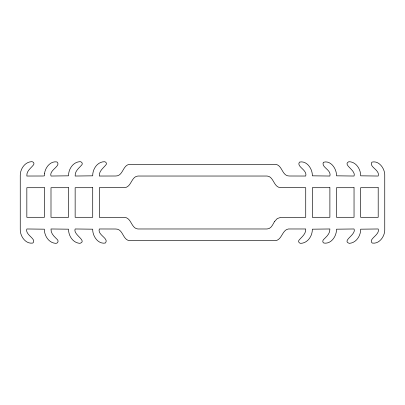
<?xml version="1.0" encoding="UTF-8"?>
<svg xmlns="http://www.w3.org/2000/svg" width="405" height="405" viewBox="0 0 405 405"><rect width="100%" height="100%" fill="white"/><g stroke="black" fill="none" stroke-linecap="round" stroke-linejoin="round"><path stroke-width="0.61" d="M44.53 173.684L44.408 175.826L43.117 176.003L26.836 176.033C26.376 170.966 30.962 168.191 33.661 164.708C34.587 163.23 33.22 161.61 31.636 161.671C24.751 161.954 20.083 169.249 20.25 175.709L20.25 229.301C19.987 235.983 25.485 244.291 32.82 243.056C37.214 239.051 24.776 234.93 26.836 228.977L44.408 229.184C44.185 235.705 48.868 243.035 55.794 243.339C57.849 243.466 58.831 241.041 57.389 239.623C54.432 236.682 50.66 233.629 50.995 228.977L68.561 229.184C68.344 235.715 73.006 243.015 79.947 243.339C87.662 240.778 72.778 234.657 75.148 228.977L92.72 229.184C92.396 235.857 97.944 244.377 105.285 243.056C109.563 238.454 97.185 235.072 99.306 228.977L115.582 229.007C123.277 228.769 122.578 240.089 129.635 240.656L275.4 240.656C282.589 239.968 282.067 227.964 290.299 228.977L305.729 228.977C306.145 233.984 301.684 236.915 298.905 240.302C297.979 241.78 299.351 243.4 300.93 243.339C307.861 243.025 312.544 235.705 312.316 229.184L329.888 228.977C330.217 233.629 326.45 236.682 323.489 239.623C322.562 240.621 322.461 242.489 323.904 243.056C331.27 244.311 336.783 235.907 336.474 229.184L354.041 228.977C356.522 234.667 341.476 240.767 349.242 243.339C356.187 243.005 360.855 235.72 360.627 229.184L378.199 228.977C380.371 234.854 367.674 239.117 372.215 243.056C379.151 244.276 384.573 236.687 384.75 230.329L384.75 174.682C384.618 168.303 378.862 160.294 371.906 162.127C368.666 167.047 380.224 169.887 378.199 176.033L360.627 175.826C360.865 169.234 355.929 161.544 348.811 161.727C342.159 164.744 356.304 170.252 354.041 176.033L336.474 175.826C336.914 169.072 330.693 159.823 323.332 162.329C321.104 167.452 331.68 169.822 329.888 176.033L312.316 175.826C312.69 169.093 306.838 160.253 299.437 162.127C296.161 166.754 307.648 169.918 305.729 176.033L289.453 176.003C281.824 176.226 282.442 164.86 275.4 164.354L129.635 164.354C122.599 164.931 123.252 176.231 115.582 176.003L99.306 176.033C98.835 170.854 103.65 167.989 106.277 164.374C106.814 163.134 105.801 161.868 104.536 161.727C97.403 161.59 92.482 169.214 92.72 175.826L75.148 176.033C74.733 171.057 79.132 168.004 81.972 164.708C82.883 163.245 81.532 161.595 79.947 161.671C73.011 161.99 68.339 169.305 68.561 175.826L50.995 176.033C48.808 170.1 61.595 165.913 56.973 161.954C50.428 160.714 45.097 167.695 44.53 173.684M274.443 221.662C272.813 224.537 271.067 228.931 267.092 228.977L137.943 228.977C131.012 228.476 131.549 217.394 124.178 217.353L99.306 217.298L99.306 187.712L124.178 187.662C131.514 187.591 131.023 176.58 137.943 176.033L267.092 176.033C274.023 176.534 273.486 187.616 280.857 187.662L305.729 187.712L305.729 217.298L280.857 217.353L277.268 218.548L274.443 221.662M44.408 187.712L26.836 187.712L26.836 217.298L44.408 217.298L44.408 187.712M68.561 187.712L50.995 187.712L50.995 217.298L68.561 217.298L68.561 187.712M92.72 187.712L75.148 187.712L75.148 217.298L92.72 217.298L92.72 187.712M329.888 187.712L312.316 187.712L312.316 217.298L329.888 217.298L329.888 187.712M354.041 187.712L336.474 187.712L336.474 217.298L354.041 217.298L354.041 187.712M378.199 187.712L360.627 187.712L360.627 217.298L378.199 217.298L378.199 187.712"/></g></svg>
